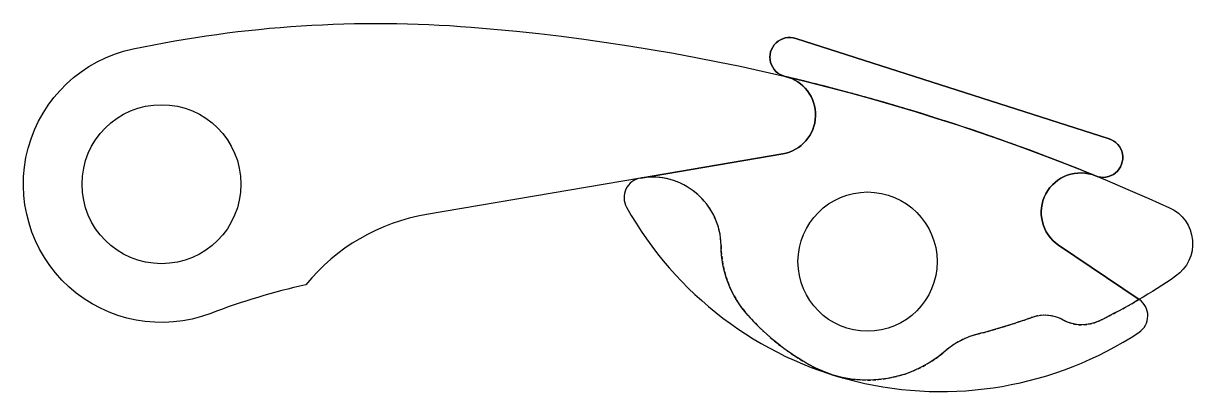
# Model space of a CAD drawing. Header units: millimetres. Extents: x 58.4 to 117.6, y 2.5 to 21.1.
import ezdxf

# ---------------------------------------------------------------- set-up
doc = ezdxf.new("R2010")
doc.units = ezdxf.units.MM
doc.linetypes.add('DASHED', pattern=[0.2067, 0.1654, -0.0413])

msp = doc.modelspace()

# ---------------------------------------------------------------- linework, layer by layer
for p, q in [((89.633, 13.31), (96.846, 14.537)), ((110.83, 9.912), (114.909, 7.165))]:
    msp.add_line(p, q)
for points in [[(81.055, 20.951, -0.086862), (116.448, 11.809, -0.583183), (116.757, 8.341, -0.037298), (112.898, 6.085, -0.242137), (111.069, 6.123, 0.21402), (109.436, 6.244, -0.024907), (106.723, 5.411, 0.117413), (105.081, 4.552, -0.322563), (98.099, 3.912, 0.002081), (97.847, 4.059, -0.075444), (95.08, 6.363, -0.180906), (93.72, 9.894, 0.461504), (89.633, 13.31), (78.795, 11.466, 0.180865), (72.677, 7.912, 0.036027), (67.854, 6.46, -1.081565), (63.915, 19.849, -0.071936)], [(96.969, 18.455, -0.817594), (96.846, 14.537), (89.633, 13.31, 0.518637), (88.929, 11.835, 0.434644), (114.899, 5.499, 0.535992), (114.909, 7.165), (110.83, 9.912, -0.90234), (112.704, 13.422, 1.039782), (113.386, 15.301), (97.503, 20.381, 1.039782)], [(89.633, 13.31, 0.518637), (88.929, 11.835, 0.434644), (114.899, 5.499, 0.535992), (114.909, 7.165), (110.83, 9.912, -0.90234), (112.704, 13.422, 0.039021), (96.969, 18.455, -0.817594), (96.846, 14.537)]]:
    msp.add_lwpolyline(points, format="xyb", close=True)
for points in [[(96.969, 18.455, -1.039782), (97.503, 20.381), (113.386, 15.301, -1.039782), (112.704, 13.422)], [(89.633, 13.31, 0.518637), (88.929, 11.835, 0.434644), (114.899, 5.499, 0.535992), (114.909, 7.165)]]:
    msp.add_lwpolyline(points, format="xyb")
for centre, radius in [((65.359, 13), 4.025), ((65.359, 13), 4.025), ((101.145, 9.081), 3.525), ((101.145, 9.081), 3.525)]:
    msp.add_circle(centre, radius)
for centre, radius, start, end in [((96.51, 16.509), 2, 279.65433, 76.73117), ((90.22, 9.86), 3.5, 0.56035, 99.65433), ((111.948, 11.571), 2, 67.79278, 236.03755)]:
    msp.add_arc(centre, radius, start, end)
at = {"color": 190, "linetype": 'DASHED', "lineweight": 25, "true_color": 0x8018ff}
for centre, radius, start, end in [((72.64, -84.715), 106, 67.79278, 76.73117), ((90.22, 9.86), 3.5, 0.56035, 99.65433), ((99.12, 9.947), 5.4, 180.56035, 221.57736), ((99.726, 33.039), 30, 296.04476, 300.40462), ((104.057, 14.327), 12, 221.57736, 238.83509), ((99.726, 33.039), 28.5, 284.21282, 289.91981), ((110.117, 4.364), 2, 61.59899, 109.91981), ((112.02, 7.882), 2, 241.59899, 296.04476), ((107.706, 1.534), 4, 104.21282, 130.99929), ((101.145, 9.081), 6, 239.48813, 310.99929), ((80.329, -26.242), 35, 59.48813, 59.96513)]:
    msp.add_arc(centre, radius, start, end, dxfattribs=at)

doc.saveas('drawing.dxf')
